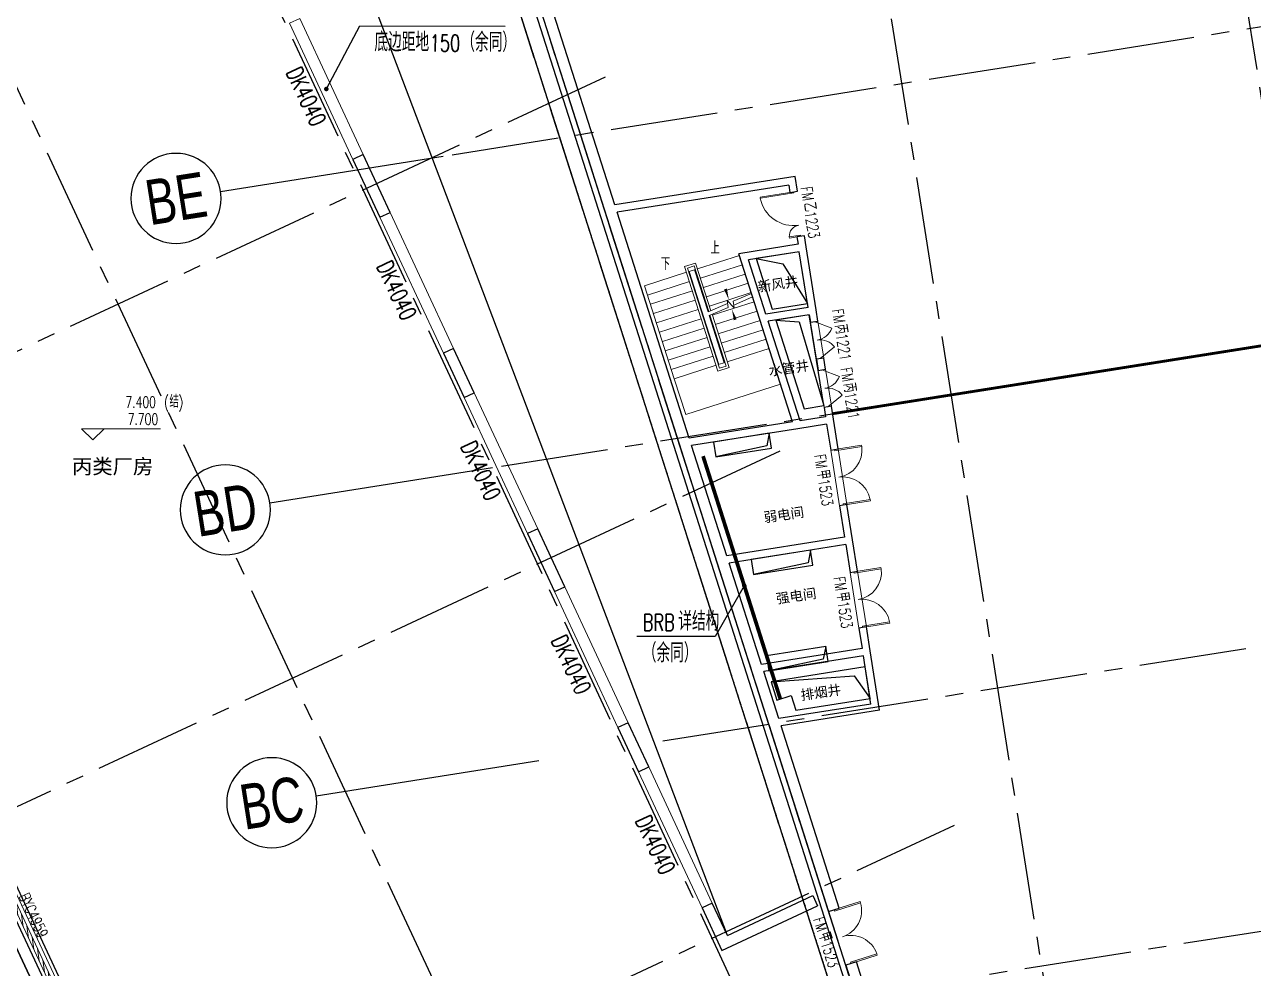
# Model space of a CAD drawing. Extents: x 162590 to 1345090, y -237084 to 1504616.
# Drawn here: x 440661 to 473388, y 126696 to 151841 of the extents above; entities that cross this region are included whole.
import ezdxf
from ezdxf.enums import TextEntityAlignment as Align

# ---------------------------------------------------------------- set-up
doc = ezdxf.new("R2010")
doc.units = 0
doc.linetypes.add('CENTER', pattern=[50.8, 31.75, -6.35, 6.35, -6.35])
doc.linetypes.add('CENTER2', pattern=[28.575, 19.05, -3.175, 3.175, -3.175])
doc.layers.get('0').update_dxf_attribs({"color": 8})
doc.layers.get('Defpoints').update_dxf_attribs({"color": 8})
for name, color, linetype in [('#幕墙线-平面', 8, 'Continuous'), ('#标注', 8, 'Continuous'), ('#轴线', 8, 'CENTER2'), ('A-FLOR', 8, 'Continuous'), ('A-FLOR-UNDR', 8, 'Continuous'), ('A-Hole', 8, 'Continuous'), ('CURTWALL', 8, 'Continuous'), ('DIM_LEAD', 8, 'Continuous'), ('DOOR_FIRE_TEXT', 8, 'Continuous'), ('DOTE', 8, 'CENTER'), ('WALL', 8, 'Continuous'), ('WINDOW_TEXT', 8, 'Continuous'), ('xx', 8, 'Continuous')]:
    doc.layers.add(name, color=color, linetype=linetype)
for name, color, linetype, lineweight in [('A-WALL', 8, 'Continuous', 50), ('DIM_ELEV', 8, 'Continuous', 5), ('DIM_SYMB', 8, 'Continuous', 5), ('DOOR_FIRE', 8, 'Continuous', 13), ('PUB_TEXT', 8, 'Continuous', 5), ('STAIR', 8, 'Continuous', 9), ('WINDOW', 8, 'Continuous', 13), ('阻尼器布置', 8, 'Continuous', 9)]:
    doc.layers.add(name, color=color, linetype=linetype, lineweight=lineweight)
doc.styles.add('_TCH_DIM', font='SIMPLEX', dxfattribs={"bigfont": 'GBCBIG'})
doc.styles.add('_TCH_WINDOW', font='SIMPLEX', dxfattribs={"height": 3.5, "bigfont": 'GBCBIG'})
doc.styles.add('JHZX', font='jrs.shx', dxfattribs={"width": 0.6, "bigfont": 'jhz.shx'})
doc.styles.get("Standard").update_dxf_attribs({"font": 'arial.ttf'})
doc.dimstyles.new('JZBZ-300', dxfattribs={"dimscale": 300, "dimtxt": 3, "dimasz": 1.5, "dimexe": 1, "dimexo": 1, "dimgap": 0.5, "dimtad": 1, "dimdec": 0, "dimdsep": 46, "dimtxsty": 'JHZX', "dimblk1": 'ARCHTICK', "dimblk2": 'ARCHTICK', "dimsah": 1, "dimcen": 0, "dimclrd": 1, "dimclre": 1, "dimclrt": 2, "dimadec": 3, "dimazin": 2, "dimtfac": 1, "dimtdec": 0, "dimtix": 1, "dimtmove": 0, "dimatfit": 3, "dimfxl": 1, "dimtolj": 1, "dimlwd": -1, "dimlwe": -1, "dimarcsym": 1})

# ---------------------------------------------------------------- blocks, each defined once
blk = doc.blocks.new('Hole-2F')
at = {"layer": 'A-Hole'}
for points in [[(-49162, 168484), (-49381, 169866), (-50532, 169684), (-50101, 168335)], [(-50009, 168046), (-49255, 165685), (-48732, 165768), (-49115, 168187)], [(-50184, 165031), (-51666, 164797), (-51603, 164402), (-50122, 164636)], [(-49083, 161915), (-50664, 161665), (-50601, 161270), (-49021, 161520)], [(-48677, 159347), (-50257, 159097), (-50194, 158702), (-48614, 158952)]]:
    blk.add_lwpolyline(points, close=True, dxfattribs=at)
for points in [[(-50532, 169684), (-49822, 169541), (-49162, 168484)], [(-50009, 168046), (-49383, 168003), (-48732, 165768)], [(-50184, 165031), (-50250, 164694), (-51603, 164402)], [(-49083, 161915), (-49149, 161578), (-50601, 161270)], [(-48677, 159347), (-48742, 159010), (-50194, 158702)], [(-49474, 157651), (-47496, 157965), (-47629, 158804), (-50134, 158408), (-49979, 157919), (-49601, 158042), (-49474, 157651)], [(-50134, 158408), (-47917, 158569), (-47496, 157965)]]:
    blk.add_lwpolyline(points, dxfattribs=at)
blk = doc.blocks.new('BRB-group')
at = {"layer": 'DIM_LEAD'}
for p, q in [((-50847, 160967), (-51621, 159612)), ((-51621, 159612), (-53707, 159612))]:
    blk.add_line(p, q, dxfattribs=at)
at = {"layer": 'DIM_LEAD', "const_width": 60}
blk.add_lwpolyline([(-50832, 160993, 1), (-50861, 160941, 1)], format="xyb", close=True, dxfattribs=at)
at = {"layer": '阻尼器布置', "ltscale": 0.5, "const_width": 100}
blk.add_lwpolyline([(-49886, 157948), (-51945, 164421)], dxfattribs=at)
at = {"layer": 'PUB_TEXT', "style": '_TCH_DIM', "width": 0.705882}
blk.add_text('BRB', height=446.2, dxfattribs=at).set_placement((-53550, 159769))
at = {"layer": 'PUB_TEXT', "style": '_TCH_DIM'}
for s, p in [('详结构', (-52605, 159769)), ('（余同）', (-53550, 158929))]:
    blk.add_text(s, height=506.4, dxfattribs=at).set_placement(p)
blk = doc.blocks.new('$DorLib2D$00000225')
for p, q in [((0.475, -0.001), (0.475, 0.752)), ((0.475, 0.752), (0.5, 0.752)), ((0.5, -0.001), (0.5, 0.752)), ((-0.5, 0), (-0.5, 0.252)), ((-0.475, 0.252), (-0.5, 0.252)), ((-0.475, 0), (-0.475, 0.252)), ((-0.475, 0), (-0.5, 0)), ((0.475, -0.001), (0.5, -0.001))]:
    blk.add_line(p, q)
for centre, radius, start, end in [((0.505, -0.002), 0.755, 92.2493, 179.7238), ((-0.501, 0.003), 0.251, 359.7899, 84.0974)]:
    blk.add_arc(centre, radius, start, end)
blk = doc.blocks.new('$DorLib2D$00000002')
for p, q in [((-0.5, 0), (-0.5, 0.4875)), ((-0.475, 0.4875), (-0.5, 0.4875)), ((-0.475, 0), (-0.475, 0.4875)), ((0.475, 0), (0.475, 0.4875)), ((0.475, 0.4875), (0.5, 0.4875)), ((0.5, 0), (0.5, 0.4875)), ((-0.5, 0), (-0.475, 0)), ((0.5, 0), (0.475, 0))]:
    blk.add_line(p, q)
for centre, start, end in [((-0.4875, 0), 0, 88.53072), ((0.4875, 0), 91.46928, 180)]:
    blk.add_arc(centre, 0.4875, start, end)
blk = doc.blocks.new('$DorLib2D$00000231')
for p, q in [((-0.5, 0), (-0.25, 0.433)), ((0.5, 0), (0.25, 0.433))]:
    blk.add_line(p, q)
for centre, start, end in [((-0.5, 0), 0, 60), ((0.5, 0), 120, 180)]:
    blk.add_arc(centre, 0.5, start, end)
blk = doc.blocks.new('$WINLIB2D$00000007')
for points in [[(-0.5, 0.5), (0.5, 0.5)], [(-0.5, 0.5), (-0.5, -0.5)], [(0.5, 0.5), (0.5, -0.5)], [(-0.5, -0.5), (0.5, -0.5)]]:
    blk.add_lwpolyline(points)
blk = doc.blocks.new('$WINLIB2D$00000039')
for points in [[(-0.5, 0.5), (-0.5, -0.5)], [(0.5, 0.5), (-0.5, 0.5)], [(0.5, -0.5), (0.5, 0.5)], [(-0.5, 0.1667), (0.5, 0.1667)], [(-0.3839, -0.1667), (-0.448, 0.1667)], [(-0.3159, -0.1667), (-0.38, 0.1667)], [(-0.2479, -0.1667), (-0.312, 0.1667)], [(-0.1799, -0.1667), (-0.244, 0.1667)], [(-0.1119, -0.1667), (-0.176, 0.1667)], [(-0.0439, -0.1667), (-0.108, 0.1667)], [(0.0241, -0.1667), (-0.04, 0.1667)], [(0.0921, -0.1667), (0.028, 0.1667)], [(0.16, -0.1667), (0.0959, 0.1667)], [(0.228, -0.1667), (0.1639, 0.1667)], [(0.296, -0.1667), (0.2319, 0.1667)], [(0.364, -0.1667), (0.2999, 0.1667)], [(0.432, -0.1667), (0.3679, 0.1667)], [(0.5, -0.1667), (0.4359, 0.1667)], [(-0.4519, -0.1667), (-0.5, 0.0836)], [(-0.5, -0.1667), (0.5, -0.1667)], [(0.5, -0.5), (-0.5, -0.5)]]:
    blk.add_lwpolyline(points)
blk = doc.blocks.new('A$C93cde13e')
at = {"layer": 'A-FLOR'}
blk.add_lwpolyline([(3506, -63392, 0.011903), (-3508, -63392), (-3531, -62542, 0.090515), (-55645, -73343, -0.399227), (-65130, -69611), (-85521, -25883, -0.425761), (-81676, -15932, -0.086179), (-11232, 201), (-9980, -7700), (9978, -7700), (11229, 201, -0.055481), (57328, -7430, -0.425761), (62357, -16839), (47448, -62726, -0.399227), (38488, -67585, 0.059797), (3528, -62542), (3506, -63391)], format="xyb", dxfattribs=at)
at = {"layer": 'A-FLOR-UNDR'}
for p, q in [((-45201, -69561), (-64355, -9544)), ((-45059, -69516), (-64213, -9498)), ((-49429, -57626), (-60089, -24226))]:
    blk.add_line(p, q, dxfattribs=at)
at = {"layer": 'A-Hole'}
blk.add_lwpolyline([(-51299, -59046), (-63331, -27330), (-59980, -24192)], dxfattribs=at)
at = {"layer": 'A-WALL', "const_width": 75}
blk.add_lwpolyline([(-8495, -38812), (-48496, -45148)], dxfattribs=at)
at = {"layer": 'CURTWALL'}
blk.add_lwpolyline([(899, -62803, -0.064248), (38410, -67875, 0.399227), (47733, -62819), (62643, -16931, 0.425761), (57410, -7141, 0.169589), (-81792, -15655, 0.425761), (-85792, -26010), (-65402, -69738, 0.399227), (-55532, -73621, -0.094987), (-901, -62803)], format="xyb", dxfattribs=at)
at = {"layer": 'DIM_ELEV'}
for p, q in [((-68198, -45848), (-68498, -45548)), ((-68498, -45548), (-66398, -45548)), ((-68198, -45848), (-67898, -45548))]:
    blk.add_line(p, q, dxfattribs=at)
at = {"layer": 'DIM_LEAD'}
for p, q in [((-61979, -36497), (-61088, -34815)), ((-61088, -34815), (-57219, -34821))]:
    blk.add_line(p, q, dxfattribs=at)
at = {"layer": 'DIM_LEAD', "const_width": 60}
blk.add_lwpolyline([(-61993, -36524, 1), (-61965, -36471, 1)], format="xyb", close=True, dxfattribs=at)
at = {"layer": 'DIM_SYMB', "elevation": -1683}
for points in [[(-51614, -40998, 0, 0, 0), (-51259, -42113, 0, 80, 0), (-51350, -41827, 0, 0, 0)], [(-52948, -41424, 0, 0, 0), (-51966, -44501, 0, 0, 0), (-50632, -44075, 0, 0, 0), (-51180, -42361, 0, 80, 0), (-51088, -42646, 0, 0, 0)]]:
    blk.add_lwpolyline(points, format="xyseb", dxfattribs=at)
at = {"layer": 'DOOR_FIRE'}
for p, q in [((-48928, -43698), (-49085, -42710)), ((-48731, -43667), (-48887, -42679)), ((-48725, -44982), (-48882, -43994)), ((-48528, -44951), (-48684, -43963)), ((-48311, -47599), (-48545, -46118)), ((-48113, -47568), (-48348, -46086)), ((-47794, -50859), (-48029, -49377)), ((-47597, -50827), (-47831, -49346)), ((-48146, -59841), (-48603, -58412))]:
    blk.add_line(p, q, dxfattribs=at)
at = {"layer": 'DOTE'}
blk.add_line((-39784, -87850), (-71771, 12379), dxfattribs=at)
at = {"layer": 'STAIR'}
for p, q in [((-52438, -41230), (-52143, -41135)), ((-51550, -44011), (-52438, -41230)), ((-52363, -41269), (-52182, -41211)), ((-52182, -41211), (-51793, -42427)), ((-52143, -41135), (-51738, -42404)), ((-50979, -40932), (-52094, -41288)), ((-50900, -41180), (-52015, -41536)), ((-50979, -40932), (-50657, -41943)), ((-53504, -41738), (-52389, -41382)), ((-51511, -43936), (-52363, -41269)), ((-52332, -41364), (-52313, -41358)), ((-52170, -41312), (-52313, -41358)), ((-51523, -43835), (-52313, -41358)), ((-52151, -41306), (-52170, -41312)), ((-52170, -41312), (-51812, -42435)), ((-52072, -41554), (-52091, -41560)), ((-50821, -41428), (-51936, -41783)), ((-52714, -44215), (-53504, -41738)), ((-53425, -41986), (-52310, -41630)), ((-53346, -42233), (-52231, -41877)), ((-52253, -41612), (-52234, -41605)), ((-52174, -41859), (-52155, -41853)), ((-51993, -41801), (-52012, -41808)), ((-50742, -41675), (-51857, -42031)), ((-53267, -42481), (-52152, -42125)), ((-52095, -42107), (-52076, -42101)), ((-51914, -42049), (-51933, -42055)), ((-51291, -42213), (-51812, -42435)), ((-50663, -41923), (-51778, -42279)), ((-50584, -42171), (-51699, -42526)), ((-51119, -42327), (-51302, -42131)), ((-51302, -42131), (-51276, -42315)), ((-50657, -41943), (-51144, -42150)), ((-51144, -42150), (-51119, -42327)), ((-50626, -42038), (-51129, -42253)), ((-50626, -42038), (-50189, -43409)), ((-53188, -42729), (-52073, -42373)), ((-52016, -42355), (-51997, -42349)), ((-51835, -42297), (-51854, -42303)), ((-51276, -42315), (-51781, -42531)), ((-51781, -42531), (-51380, -43789)), ((-51756, -42545), (-51775, -42551)), ((-51763, -42523), (-51330, -43878)), ((-51707, -42499), (-51255, -43917)), ((-50505, -42418), (-51620, -42774)), ((-53109, -42976), (-51994, -42621)), ((-53030, -43224), (-51915, -42868)), ((-51937, -42602), (-51918, -42596)), ((-51858, -42850), (-51839, -42844)), ((-51677, -42792), (-51696, -42798)), ((-50426, -42666), (-51541, -43022)), ((-52951, -43472), (-51836, -43116)), ((-51779, -43098), (-51760, -43092)), ((-51598, -43040), (-51617, -43046)), ((-50347, -42914), (-51462, -43269)), ((-50268, -43161), (-51383, -43517)), ((-52872, -43719), (-51757, -43364)), ((-51700, -43345), (-51681, -43339)), ((-51519, -43288), (-51538, -43294)), ((-50189, -43409), (-51304, -43765)), ((-50189, -43409), (-51304, -43765)), ((-49885, -44362), (-50189, -43409)), ((-52793, -43967), (-51678, -43611)), ((-51621, -43593), (-51602, -43587)), ((-51361, -43783), (-51542, -43841)), ((-51542, -43841), (-51523, -43835)), ((-51440, -43535), (-51459, -43541)), ((-51361, -43783), (-51380, -43789)), ((-52714, -44215), (-51599, -43859)), ((-51599, -43859), (-52714, -44215)), ((-51255, -43917), (-51550, -44011)), ((-51330, -43878), (-51511, -43936)), ((-52714, -44215), (-52409, -45167)), ((-52409, -45167), (-49885, -44362))]:
    blk.add_line(p, q, dxfattribs=at)
at = {"layer": 'WALL'}
for p, q in [((-54560, -39745), (-61451, -18153)), ((-54295, -39587), (-61165, -18061)), ((-60998, -38246), (-61270, -38373)), ((-60279, -39787), (-60998, -38246)), ((-61270, -38373), (-60551, -39914)), ((-49497, -38827), (-54295, -39587)), ((-49435, -39222), (-49497, -38827)), ((-49664, -39056), (-54234, -39780)), ((-49664, -39056), (-49632, -39253)), ((-49632, -39253), (-49435, -39222)), ((-60551, -39914), (-60279, -39787)), ((-52576, -45961), (-54560, -39745)), ((-52312, -45803), (-54234, -39780)), ((-49247, -40407), (-49445, -40438)), ((-49445, -40438), (-49413, -40636)), ((-49200, -40703), (-49247, -40407)), ((-49413, -40636), (-50994, -40886)), ((-50436, -42636), (-50994, -40886)), ((-49382, -40834), (-50733, -41047)), ((-49147, -42315), (-49382, -40834)), ((-48934, -42383), (-49200, -40703)), ((-50271, -42493), (-50733, -41047)), ((-49147, -42315), (-50271, -42493)), ((-49116, -42513), (-50210, -42686)), ((-49116, -42513), (-49085, -42710)), ((-48887, -42679), (-48934, -42383)), ((-49564, -45368), (-50436, -42636)), ((-49364, -45336), (-50210, -42686)), ((-49085, -42710), (-48887, -42679)), ((-58589, -43412), (-58861, -43539)), ((-58040, -44591), (-58589, -43412)), ((-58861, -43539), (-58311, -44717)), ((-48731, -43667), (-48928, -43698)), ((-48928, -43698), (-48882, -43994)), ((-48684, -43963), (-48731, -43667)), ((-48882, -43994), (-48684, -43963)), ((-58311, -44717), (-58040, -44591)), ((-48528, -44951), (-48725, -44982)), ((-48725, -44982), (-48686, -45229)), ((-48473, -45296), (-48528, -44951)), ((-49564, -45368), (-52312, -45803)), ((-48655, -45426), (-49418, -45547)), ((-48686, -45229), (-49364, -45336)), ((-48655, -45426), (-48545, -46118)), ((-48348, -46086), (-48473, -45296)), ((-49418, -45547), (-52250, -45996)), ((-51576, -49094), (-52576, -45961)), ((-51312, -48935), (-52250, -45996)), ((-48545, -46118), (-48348, -46086)), ((-48113, -47568), (-48311, -47599)), ((-48311, -47599), (-48178, -48439)), ((-47964, -48506), (-48113, -47568)), ((-56349, -48216), (-56621, -48343)), ((-56621, -48343), (-55903, -49883)), ((-55631, -49757), (-56349, -48216)), ((-48178, -48439), (-51312, -48935)), ((-48146, -48636), (-51250, -49128)), ((-48146, -48636), (-48029, -49377)), ((-47831, -49346), (-47964, -48506)), ((-50654, -51985), (-51576, -49094)), ((-50389, -51826), (-51250, -49128)), ((-48029, -49377), (-47831, -49346)), ((-55903, -49883), (-55631, -49757)), ((-47597, -50827), (-47794, -50859)), ((-47794, -50859), (-47708, -51402)), ((-47495, -51469), (-47597, -50827)), ((-47708, -51402), (-50389, -51826)), ((-47677, -51599), (-50328, -52019)), ((-47474, -52883), (-47677, -51599)), ((-47245, -53050), (-47495, -51469)), ((-50192, -53430), (-50654, -51985)), ((-49928, -53272), (-50328, -52019)), ((-47474, -52883), (-49928, -53272)), ((-47245, -53050), (-49866, -53465)), ((-53940, -53382), (-54212, -53509)), ((-54212, -53509), (-53663, -54687)), ((-53391, -54560), (-53940, -53382)), ((-50192, -53430), (-48603, -58412)), ((-48317, -58321), (-49866, -53465)), ((-53663, -54687), (-53391, -54560)), ((-51701, -58185), (-51973, -58312)), ((-51299, -59046), (-51701, -58185)), ((-51299, -59046), (-49026, -57986)), ((-49026, -57986), (-48899, -58258)), ((-51973, -58312), (-51444, -59445)), ((-51444, -59445), (-48899, -58258)), ((-48603, -58412), (-48317, -58321)), ((-47861, -59750), (-48146, -59841)), ((-48146, -59841), (-45120, -69325)), ((-44864, -69139), (-47861, -59750))]:
    blk.add_line(p, q, dxfattribs=at)
at = {"layer": 'A-Hole'}
blk.add_blockref('Hole-2F', (-1, -210700), dxfattribs=at)
at = {"layer": 'DOOR_FIRE'}
for name, p, xscale, yscale, zscale, rotation in [('$DorLib2D$00000225', (-49440, -39830), 1200, 1200, 200, 99.00000000002241), ('$DorLib2D$00000231', (-48908, -43188), 999.9999999999993, 999.9999999999993, 200, 279.0000000000199), ('$DorLib2D$00000231', (-48705, -44472), 999.9999999999993, 999.9999999999993, 200, 279.0000000000199), ('$DorLib2D$00000002', (-48329, -46843), -1500.000000000001, 1500.000000000001, 200, 279.0000000000219), ('$DorLib2D$00000002', (-47813, -50102), -1500.000000000001, 1500.000000000001, 200, 279.0000000000207), ('$DorLib2D$00000002', (-48232, -59081), -1499.999999999999, 1499.999999999999, 300, 287.7000000314545)]:
    blk.add_blockref(name, p, dxfattribs=dict(at, xscale=xscale, yscale=yscale, zscale=zscale, rotation=rotation))
at = {"layer": 'WINDOW'}
ref = blk.add_blockref('$WINLIB2D$00000007', (-61979, -36497), dxfattribs=dict(at, xscale=-4000, yscale=300, zscale=-4000, rotation=294.998330932994))
ref.add_attrib('A', 'DK4040', (-63065, -36044), dxfattribs={"layer": 'WINDOW_TEXT', "height": 446.2, "rotation": 294.9983, "style": '_TCH_WINDOW', "width": 0.705882})
ref = blk.add_blockref('$WINLIB2D$00000007', (-59570, -41663), dxfattribs=dict(at, xscale=-4000, yscale=300, zscale=-4000, rotation=294.998330932994))
ref.add_attrib('A', 'DK4040', (-60656, -41210), dxfattribs={"layer": 'WINDOW_TEXT', "height": 446.2, "rotation": 294.9983, "style": '_TCH_WINDOW', "width": 0.705882})
ref = blk.add_blockref('$WINLIB2D$00000007', (-57330, -46467), dxfattribs=dict(at, xscale=-4000, yscale=300, zscale=-4000, rotation=294.998330932994))
ref.add_attrib('A', 'DK4040', (-58416, -46013), dxfattribs={"layer": 'WINDOW_TEXT', "height": 446.2, "rotation": 294.9983, "style": '_TCH_WINDOW', "width": 0.705882})
ref = blk.add_blockref('$WINLIB2D$00000007', (-54922, -51633), dxfattribs=dict(at, xscale=-4000, yscale=300, zscale=-4000, rotation=294.998330932994))
ref.add_attrib('A', 'DK4040', (-56008, -51179), dxfattribs={"layer": 'WINDOW_TEXT', "height": 446.2, "rotation": 294.9983, "style": '_TCH_WINDOW', "width": 0.705882})
ref = blk.add_blockref('$WINLIB2D$00000007', (-52682, -56436), dxfattribs=dict(at, xscale=-4000, yscale=300, zscale=-4000, rotation=294.998330932994))
ref.add_attrib('A', 'DK4040', (-53768, -55982), dxfattribs={"layer": 'WINDOW_TEXT', "height": 446.2, "rotation": 294.9983, "style": '_TCH_WINDOW', "width": 0.705882})
ref = blk.add_blockref('$WINLIB2D$00000039', (-70056, -58690), dxfattribs=dict(at, xscale=4899.999999999999, yscale=300, zscale=4899.999999999999, rotation=294.9999999993814))
ref.add_attrib('A', 'BYC4959', (-70177, -58002), dxfattribs={"layer": 'WINDOW_TEXT', "height": 297.5, "rotation": 295, "style": '_TCH_WINDOW', "width": 0.705882})
at = {"layer": 'xx'}
blk.add_blockref('BRB-group', (-1, -210700), dxfattribs=at)
at = {"layer": 'DOOR_FIRE_TEXT', "style": '_TCH_WINDOW', "width": 0.705882}
for s, rotation, p in [('FM', 279, (-49344, -39124)), ('1223', 279, (-49240, -39781)), ('FM', 279, (-48511, -42379)), ('1221', 279, (-48407, -43036)), ('FM', 279, (-48285, -43940)), ('1221', 279, (-48181, -44597)), ('FM', 279, (-48984, -46255)), ('1523', 279, (-48880, -46913)), ('FM', 279, (-48468, -49515)), ('1523', 279, (-48364, -50172)), ('FM', 287.7, (-49015, -58614)), ('1523', 287.7, (-48813, -59248))]:
    blk.add_text(s, height=297.5, rotation=rotation, dxfattribs=at).set_placement(p)
at = {"layer": 'DOOR_FIRE_TEXT', "style": '_TCH_WINDOW'}
for s, rotation, p in [('乙', 279, (-49279, -39539)), ('丙', 279, (-48446, -42794)), ('丙', 279, (-48220, -44355)), ('甲', 279, (-48918, -46670)), ('甲', 279, (-48402, -49929)), ('甲', 287.7, (-48888, -59014))]:
    blk.add_text(s, height=338, rotation=rotation, dxfattribs=at).set_placement(p)
at = {"layer": 'PUB_TEXT', "style": '_TCH_DIM'}
for s, p in [('底边距地', (-60700, -35498)), ('（余同）', (-58385, -35502))]:
    blk.add_text(s, height=506.4, rotation=359.9069, dxfattribs=at).set_placement(p)
at = {"layer": 'PUB_TEXT', "style": '_TCH_DIM', "width": 0.705882}
blk.add_text('150', height=446.2, rotation=359.9069, dxfattribs=at).set_placement((-59225, -35500))
at = {"layer": 'PUB_TEXT', "style": '_TCH_DIM'}
for s, p in [('上', (-51751, -40898)), ('下', (-53075, -41324)), ('结', (-66158, -44988))]:
    blk.add_text(s, height=338, dxfattribs=at).set_placement(p)
at = {"layer": 'PUB_TEXT'}
for s, p in [('新风井', (-50467, -41901)), ('水管井', (-50180, -44142)), ('弱电间', (-50310, -48046)), ('强电间', (-49982, -50211)), ('排烟井', (-49326, -52780))]:
    blk.add_text(s, height=264.3, rotation=8.3414, dxfattribs=at).set_placement(p)
at = {"layer": 'PUB_TEXT', "style": '_TCH_DIM', "width": 0.705882}
for s, height, p in [('7.400', 297.5, (-67328, -44988)), ('(', 298, (-66298, -44988)), (')', 298, (-65913, -44988)), ('7.700', 297.5, (-67268, -45443))]:
    blk.add_text(s, height=height, dxfattribs=at).set_placement(p)
at = {"layer": 'PUB_TEXT'}
blk.add_text('丙类厂房', height=396.5, dxfattribs=at).set_placement((-68752, -46751))
blk = doc.blocks.new('*U48')
blk.add_line((20, 0), (0, 0))
blk.add_circle((24, 0), 4)
at = {"style": 'JHZX', "width": 0.75}
blk.add_attdef('AXES', text='', height=4, dxfattribs=at).set_placement((24, 0), align=Align.MIDDLE_CENTER)
blk = doc.blocks.new('_ARCHTICK')
at = {"color": 0, "linetype": 'ByBlock', "const_width": 0.15}
blk.add_lwpolyline([(-0.5, -0.5), (0.5, 0.5)], dxfattribs=at)
blk = doc.blocks.new('*D1148')
at = {"layer": '#标注', "color": 8, "ltscale": 300, "transparency": 16777216}
for p, q in [((579030, 186296), (580559, 191004)), ((417192, 176398), (415100, 180884))]:
    blk.add_line(p, q, dxfattribs=at)
blk.add_arc((510675, -24078), 225850, 72, 115, dxfattribs=at)
at = {"layer": 'Defpoints', "color": 0, "ltscale": 300, "transparency": 16777216}
for p in [(525119, 201310), (578937, 186011), (417319, 176126), (510675, -24078)]:
    blk.add_point(p, dxfattribs=at)
at = {"layer": '#标注', "color": 8, "ltscale": 300, "transparency": 16777216, "xscale": 450, "yscale": 450, "zscale": 450}
for p, rotation in [((580467, 190718), 341.9999999957651), ((415227, 180612), 205.0000000052078)]:
    blk.add_blockref('_ARCHTICK', p, dxfattribs=dict(at, rotation=rotation))
at = {"layer": '#标注', "color": 8, "ltscale": 300, "transparency": 16777216, "insert": (496851, 201950), "char_height": 900, "attachment_point": 5, "rotation": 3.5, "style": 'JHZX'}
blk.add_mtext('\\A1;43°', dxfattribs=at)
blk = doc.blocks.new('*D1152')
at = {"layer": '#标注', "color": 8, "ltscale": 300, "transparency": 16777216}
for p, q in [((476072, 194399), (475485, 198103)), ((443423, 186651), (442283, 190223))]:
    blk.add_line(p, q, dxfattribs=at)
blk.add_arc((510675, -24078), 224650, 99, 107.7, dxfattribs=at)
at = {"layer": 'Defpoints', "color": 0, "ltscale": 300, "transparency": 16777216}
for p in [(464351, 195744), (476119, 194103), (443514, 186365), (510675, -24078)]:
    blk.add_point(p, dxfattribs=at)
at = {"layer": '#标注', "color": 8, "ltscale": 300, "transparency": 16777216, "xscale": 450, "yscale": 450, "zscale": 450}
for p, rotation in [((475532, 197806), 9.000000000000242), ((442374, 189938), 197.6999999998196)]:
    blk.add_blockref('_ARCHTICK', p, dxfattribs=dict(at, rotation=rotation))
at = {"layer": '#标注', "color": 8, "ltscale": 300, "transparency": 16777216, "insert": (458665, 195085), "char_height": 900, "attachment_point": 5, "rotation": 13.35, "style": 'JHZX'}
blk.add_mtext('\\A1;8.7°', dxfattribs=at)
blk = doc.blocks.new('*D1153')
at = {"layer": '#标注', "color": 8, "ltscale": 300, "transparency": 16777216}
for p, q in [((443423, 186651), (442283, 190223)), ((417192, 176398), (415607, 179796))]:
    blk.add_line(p, q, dxfattribs=at)
blk.add_arc((510675, -24078), 224650, 107.7, 115, dxfattribs=at)
at = {"layer": 'Defpoints', "color": 0, "ltscale": 300, "transparency": 16777216}
for p in [(433349, 186845), (443514, 186365), (417319, 176126), (510675, -24078)]:
    blk.add_point(p, dxfattribs=at)
at = {"layer": '#标注', "color": 8, "ltscale": 300, "transparency": 16777216, "xscale": 450, "yscale": 450, "zscale": 450}
for p, rotation in [((442374, 189938), 17.69999999981979), ((415734, 179524), 205.0000000052079)]:
    blk.add_blockref('_ARCHTICK', p, dxfattribs=dict(at, rotation=rotation))
at = {"layer": '#标注', "color": 8, "ltscale": 300, "transparency": 16777216, "insert": (428670, 185714), "char_height": 900, "attachment_point": 5, "rotation": 21.35, "style": 'JHZX'}
blk.add_mtext('\\A1;7.3°', dxfattribs=at)
blk = doc.blocks.new('*D990')
at = {"layer": '#标注', "color": 8, "ltscale": 300, "transparency": 16777216}
for p, q in [((579030, 186296), (580559, 191004)), ((417192, 176398), (415100, 180884))]:
    blk.add_line(p, q, dxfattribs=at)
blk.add_arc((510675, -24078), 225850, 72, 115, dxfattribs=at)
at = {"layer": 'Defpoints', "color": 0, "ltscale": 300, "transparency": 16777216}
for p in [(525119, 201310), (578937, 186011), (417319, 176126), (510675, -24078)]:
    blk.add_point(p, dxfattribs=at)
at = {"layer": '#标注', "color": 8, "ltscale": 300, "transparency": 16777216, "xscale": 450, "yscale": 450, "zscale": 450}
for p, rotation in [((580467, 190718), 341.9999999957651), ((415227, 180612), 205.0000000052078)]:
    blk.add_blockref('_ARCHTICK', p, dxfattribs=dict(at, rotation=rotation))
at = {"layer": '#标注', "color": 8, "ltscale": 300, "transparency": 16777216, "insert": (496851, 201950), "char_height": 900, "attachment_point": 5, "rotation": 3.5, "style": 'JHZX'}
blk.add_mtext('\\A1;43°', dxfattribs=at)
blk = doc.blocks.new('*D994')
at = {"layer": '#标注', "color": 8, "ltscale": 300, "transparency": 16777216}
for p, q in [((476072, 194399), (475485, 198103)), ((443423, 186651), (442283, 190223))]:
    blk.add_line(p, q, dxfattribs=at)
blk.add_arc((510675, -24078), 224650, 99, 107.7, dxfattribs=at)
at = {"layer": 'Defpoints', "color": 0, "ltscale": 300, "transparency": 16777216}
for p in [(464351, 195744), (476119, 194103), (443514, 186365), (510675, -24078)]:
    blk.add_point(p, dxfattribs=at)
at = {"layer": '#标注', "color": 8, "ltscale": 300, "transparency": 16777216, "xscale": 450, "yscale": 450, "zscale": 450}
for p, rotation in [((475532, 197806), 9.000000000000242), ((442374, 189938), 197.6999999998196)]:
    blk.add_blockref('_ARCHTICK', p, dxfattribs=dict(at, rotation=rotation))
at = {"layer": '#标注', "color": 8, "ltscale": 300, "transparency": 16777216, "insert": (458665, 195085), "char_height": 900, "attachment_point": 5, "rotation": 13.35, "style": 'JHZX'}
blk.add_mtext('\\A1;8.7°', dxfattribs=at)
blk = doc.blocks.new('*D995')
at = {"layer": '#标注', "color": 8, "ltscale": 300, "transparency": 16777216}
for p, q in [((443423, 186651), (442283, 190223)), ((417192, 176398), (415607, 179796))]:
    blk.add_line(p, q, dxfattribs=at)
blk.add_arc((510675, -24078), 224650, 107.7, 115, dxfattribs=at)
at = {"layer": 'Defpoints', "color": 0, "ltscale": 300, "transparency": 16777216}
for p in [(433349, 186845), (443514, 186365), (417319, 176126), (510675, -24078)]:
    blk.add_point(p, dxfattribs=at)
at = {"layer": '#标注', "color": 8, "ltscale": 300, "transparency": 16777216, "xscale": 450, "yscale": 450, "zscale": 450}
for p, rotation in [((442374, 189938), 17.69999999981979), ((415734, 179524), 205.0000000052079)]:
    blk.add_blockref('_ARCHTICK', p, dxfattribs=dict(at, rotation=rotation))
at = {"layer": '#标注', "color": 8, "ltscale": 300, "transparency": 16777216, "insert": (428670, 185714), "char_height": 900, "attachment_point": 5, "rotation": 21.35, "style": 'JHZX'}
blk.add_mtext('\\A1;7.3°', dxfattribs=at)
blk = doc.blocks.new('*D1074')
at = {"layer": '#标注', "color": 8, "ltscale": 300, "transparency": 16777216}
for p, q in [((579030, 186296), (580559, 191004)), ((417192, 176398), (415100, 180884))]:
    blk.add_line(p, q, dxfattribs=at)
blk.add_arc((510675, -24078), 225850, 72, 115, dxfattribs=at)
at = {"layer": 'Defpoints', "color": 0, "ltscale": 300, "transparency": 16777216}
for p in [(525119, 201310), (578937, 186011), (417319, 176126), (510675, -24078)]:
    blk.add_point(p, dxfattribs=at)
at = {"layer": '#标注', "color": 8, "ltscale": 300, "transparency": 16777216, "xscale": 450, "yscale": 450, "zscale": 450}
for p, rotation in [((580467, 190718), 341.9999999957651), ((415227, 180612), 205.0000000052078)]:
    blk.add_blockref('_ARCHTICK', p, dxfattribs=dict(at, rotation=rotation))
at = {"layer": '#标注', "color": 8, "ltscale": 300, "transparency": 16777216, "insert": (496851, 201950), "char_height": 900, "attachment_point": 5, "rotation": 3.5, "style": 'JHZX'}
blk.add_mtext('\\A1;43°', dxfattribs=at)
blk = doc.blocks.new('*D1078')
at = {"layer": '#标注', "color": 8, "ltscale": 300, "transparency": 16777216}
for p, q in [((476072, 194399), (475485, 198103)), ((443423, 186651), (442283, 190223))]:
    blk.add_line(p, q, dxfattribs=at)
blk.add_arc((510675, -24078), 224650, 99, 107.7, dxfattribs=at)
at = {"layer": 'Defpoints', "color": 0, "ltscale": 300, "transparency": 16777216}
for p in [(464351, 195744), (476119, 194103), (443514, 186365), (510675, -24078)]:
    blk.add_point(p, dxfattribs=at)
at = {"layer": '#标注', "color": 8, "ltscale": 300, "transparency": 16777216, "xscale": 450, "yscale": 450, "zscale": 450}
for p, rotation in [((475532, 197806), 9.000000000000242), ((442374, 189938), 197.6999999998196)]:
    blk.add_blockref('_ARCHTICK', p, dxfattribs=dict(at, rotation=rotation))
at = {"layer": '#标注', "color": 8, "ltscale": 300, "transparency": 16777216, "insert": (458665, 195085), "char_height": 900, "attachment_point": 5, "rotation": 13.35, "style": 'JHZX'}
blk.add_mtext('\\A1;8.7°', dxfattribs=at)
blk = doc.blocks.new('*D1079')
at = {"layer": '#标注', "color": 8, "ltscale": 300, "transparency": 16777216}
for p, q in [((443423, 186651), (442283, 190223)), ((417192, 176398), (415607, 179796))]:
    blk.add_line(p, q, dxfattribs=at)
blk.add_arc((510675, -24078), 224650, 107.7, 115, dxfattribs=at)
at = {"layer": 'Defpoints', "color": 0, "ltscale": 300, "transparency": 16777216}
for p in [(433349, 186845), (443514, 186365), (417319, 176126), (510675, -24078)]:
    blk.add_point(p, dxfattribs=at)
at = {"layer": '#标注', "color": 8, "ltscale": 300, "transparency": 16777216, "xscale": 450, "yscale": 450, "zscale": 450}
for p, rotation in [((442374, 189938), 17.69999999981979), ((415734, 179524), 205.0000000052079)]:
    blk.add_blockref('_ARCHTICK', p, dxfattribs=dict(at, rotation=rotation))
at = {"layer": '#标注', "color": 8, "ltscale": 300, "transparency": 16777216, "insert": (428670, 185714), "char_height": 900, "attachment_point": 5, "rotation": 21.35, "style": 'JHZX'}
blk.add_mtext('\\A1;7.3°', dxfattribs=at)

msp = doc.modelspace()

# ---------------------------------------------------------------- linework, layer by layer
at = {"layer": '#幕墙线-平面'}
msp.add_lwpolyline([(568086, 179481.2, -0.4257611), (573319, 169690.9), (558409.3, 123803.6, -0.3992271), (549086.4, 118747.3, 0.131617), (472547.9, 118823.3, 0.0310521), (455144.3, 113001.5, -0.3992271), (445274.7, 116884), (424883.9, 160612.2, -0.4257611), (428884.7, 170967.3, -0.0303466), (453096.7, 179433.8, -0.1385295), (568086, 179481.2)], format="xyb", dxfattribs=at)
at = {"layer": '#轴线', "ltscale": 150}
for p, q in [((478848.7, 116777.7), (467773.2, 186706)), ((468840.2, 107008.5), (443514.3, 186365.2)), ((465965.2, 114208.2), (442990.5, 186197.3)), ((469564.4, 115307.2), (458488.9, 185235.5)), ((465311.6, 113903.4), (435305.7, 178251.3)), ((458786.2, 110860.6), (428780.3, 175208.4)), ((450629.4, 107057), (420623.5, 171404.9)), ((452048.2, 148374.1), (501163.7, 156153.3)), ((456122.3, 150443.4), (431367.3, 138899.9)), ((453362.3, 140077.6), (502477.8, 147856.7)), ((460771.1, 140474), (436016.1, 128930.5)), ((457663.3, 132760.3), (503713.6, 140054)), ((458836.5, 125352.6), (511003.7, 133615.1)), ((465419.9, 130504.6), (440664.9, 118961.2))]:
    msp.add_line(p, q, dxfattribs=at)

# ---------------------------------------------------------------- block references
at = {"layer": '#标注'}
ref = msp.add_blockref('*U48', (451805.7, 148335.7), dxfattribs=dict(at, xscale=-300.0000000000001, yscale=300.0000000000001, rotation=8.999999999989097))
ref.add_attrib('AXES', 'BE', dxfattribs={"layer": '0', "height": 1200, "rotation": 9, "style": 'JHZX', "width": 0.75}).set_placement((444694.3, 147209.4), align=Align.MIDDLE_CENTER)
ref = msp.add_blockref('*U48', (453119.7, 140039.1), dxfattribs=dict(at, xscale=-300.0000000000001, yscale=300.0000000000001, rotation=8.999999999989097))
ref.add_attrib('AXES', 'BD', dxfattribs={"layer": '0', "height": 1200, "rotation": 9, "style": 'JHZX', "width": 0.75}).set_placement((446008.4, 138912.8), align=Align.MIDDLE_CENTER)
ref = msp.add_blockref('*U48', (454355.6, 132236.4), dxfattribs=dict(at, xscale=-300.0000000000001, yscale=300.0000000000001, rotation=8.999999999989097))
ref.add_attrib('AXES', 'BC', dxfattribs={"layer": '0', "height": 1200, "rotation": 9, "style": 'JHZX', "width": 0.75}).set_placement((447244.2, 131110.1), align=Align.MIDDLE_CENTER)
at = {"ltscale": 300}
msp.add_blockref('A$C93cde13e', (510676.4, 186622.3), dxfattribs=at)

# ---------------------------------------------------------------- dimensions: what is measured, and where the dimension line sits
at = {"layer": '#标注', "ltscale": 300}
for base, p1, p2, picture, middle in [((525118.7, 201309.9), (578937, 186010.6), (417318.8, 176125.6), '*D1148', (496850.7, 201949.9)), ((525118.7, 201309.9), (578937, 186010.6), (417318.8, 176125.6), '*D990', (496850.7, 201949.9)), ((525118.7, 201309.9), (578937, 186010.6), (417318.8, 176125.6), '*D1074', (496850.7, 201949.9)), ((464351.4, 195744.3), (476118.8, 194102.6), (443514.3, 186365.2), '*D1152', (458665.2, 195085.5)), ((464351.4, 195744.3), (476118.8, 194102.6), (443514.3, 186365.2), '*D994', (458665.2, 195085.5)), ((464351.4, 195744.3), (476118.8, 194102.6), (443514.3, 186365.2), '*D1078', (458665.2, 195085.5)), ((433349.3, 186844.8), (443514.3, 186365.2), (417318.8, 176125.6), '*D1153', (428669.7, 185714.2)), ((433349.3, 186844.8), (443514.3, 186365.2), (417318.8, 176125.6), '*D995', (428669.7, 185714.2)), ((433349.3, 186844.8), (443514.3, 186365.2), (417318.8, 176125.6), '*D1079', (428669.7, 185714.2))]:
    dim = msp.add_angular_dim_3p(base=base, center=(510675.2, -24077.7), p1=p1, p2=p2, dimstyle='JZBZ-300', override={"dimclrd": 8, "dimclre": 8, "dimclrt": 8}, dxfattribs=at)
    dim.commit()
    dim.dimension.update_dxf_attribs({"geometry": picture, "text_midpoint": middle})

doc.saveas('drawing.dxf')
